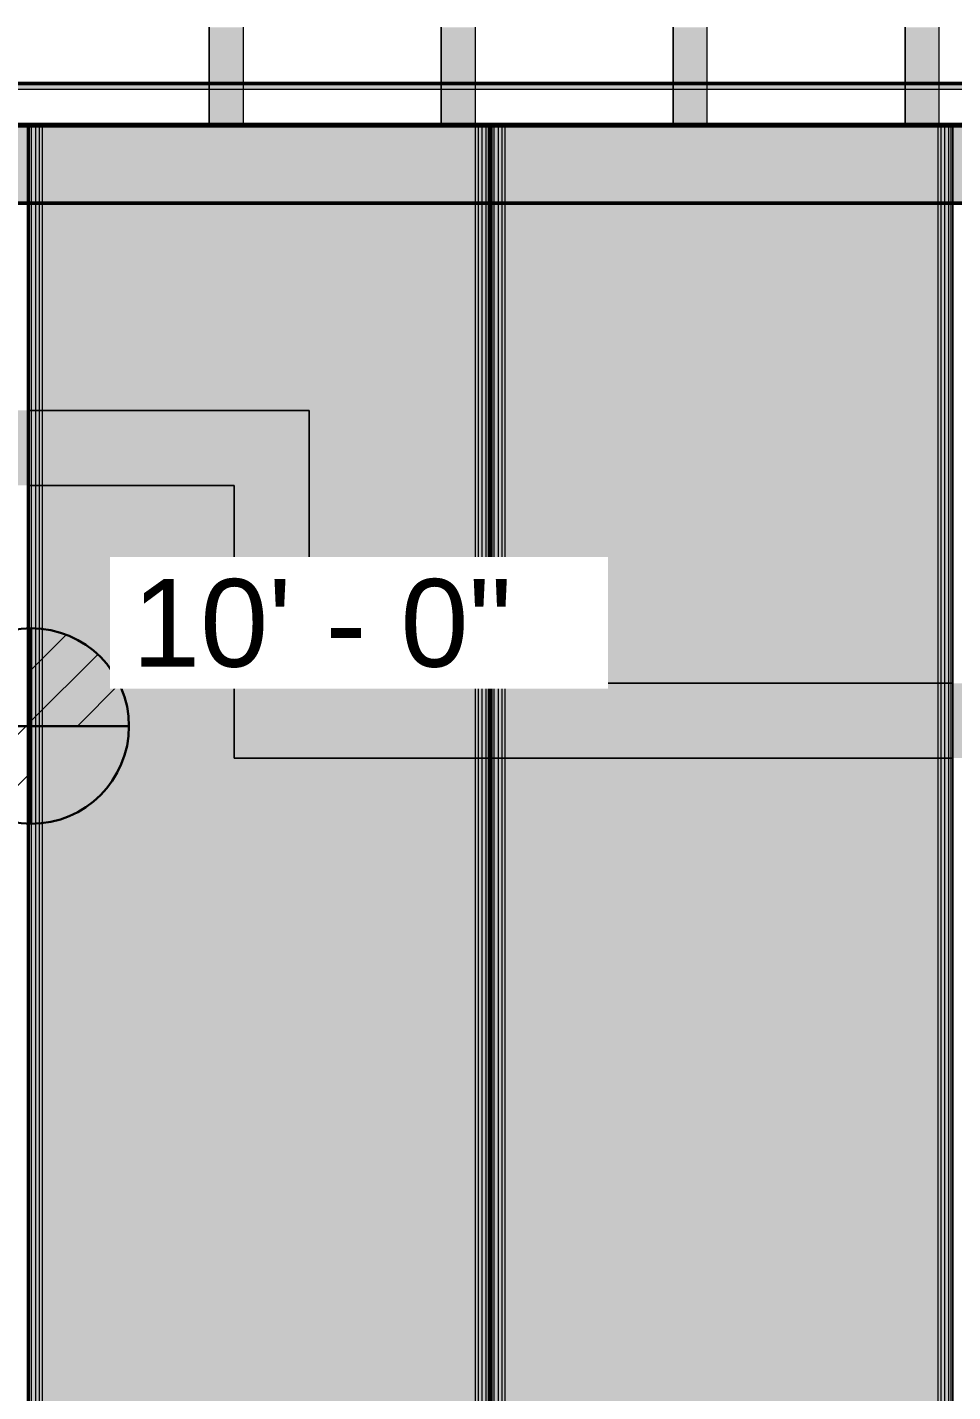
# Model space of a CAD drawing. Header units: inches. Extents: x -4126 to 2305, y -1116 to 12338.
# Drawn here: x -853 to -757.2, y 11652.1 to 11793.2 of the extents above; entities that cross this region are included whole.
import ezdxf

# ---------------------------------------------------------------- set-up
doc = ezdxf.new("R2010")
doc.units = ezdxf.units.IN
doc.header["$MEASUREMENT"] = 0
for name, color, linetype, lineweight in [('A-WALL', 113, 'Continuous', 13), ('G-ANNO-DIMS', 111, 'Continuous', 9), ('I-WALL', 2, 'Continuous', 13), ('S-BEAM', 12, 'Continuous', 9)]:
    doc.layers.add(name, color=color, linetype=linetype, lineweight=lineweight)
doc.styles.add('Arial_2', font='arial.ttf', dxfattribs={"height": 9.070866})
pattern_1 = [(45, (35.826, -122.093), (-0.027577164, 0.027577164), [])]

# ---------------------------------------------------------------- blocks, each defined once
blk = doc.blocks.new('CTR - 1st Phase - Common Walls_rvt-2-FRAMING PLAN - 2ND FLOOR AT RAMP')
at = {"layer": 'A-WALL', "transparency": 33554585}
h = blk.add_hatch(color=50, dxfattribs=at)
h.paths.add_polyline_path([(-3467.15, 11786.74), (-3467.15, 11787.36), (-3742.95, 11787.36), (-3742.95, 11786.74), (-3486.86, 11786.74)], flags=0)
h.paths.add_polyline_path([(-3444.48, 11786.74), (-3203.32, 11786.74), (-3203.32, 11787.36), (-3460.52, 11787.36), (-3460.52, 11786.74)], flags=0)
at = {"layer": 'A-WALL', "lineweight": 5, "transparency": 33554585}
blk.add_hatch(color=8, dxfattribs=at).paths.add_polyline_path([(-3203.32, 11782.99), (-3203.32, 11783.24), (-3742.95, 11783.24), (-3742.95, 11782.99), (-3274.97, 11782.99)], flags=0)
at = {"layer": 'I-WALL', "lineweight": 5, "transparency": 33554585}
h = blk.add_hatch(color=8, dxfattribs=at)
h.paths.add_polyline_path([(-3418.3, 11745.81), (-3418.3, 11753.56), (-3438.47, 11753.56), (-3438.47, 11745.81)], flags=0)
h.paths.add_polyline_path([(-3439.71, 11745.81), (-3438.86, 11745.81), (-3438.86, 11753.56), (-3440.56, 11753.56), (-3440.56, 11745.81), (-3439.75, 11745.81)], flags=0)
h.paths.add_polyline_path([(-3440.95, 11745.81), (-3440.95, 11753.56), (-3455.52, 11753.56), (-3455.52, 11745.81), (-3444.48, 11745.81)], flags=0)
h.paths.add_polyline_path([(-3495.52, 11745.81), (-3495.52, 11753.56), (-3501.42, 11753.56), (-3501.42, 11745.81), (-3497.55, 11745.81)], flags=0)
h = blk.add_hatch(color=8, dxfattribs=at)
h.paths.add_polyline_path([(-3438.47, 11745.81), (-3438.47, 11753.56), (-3438.86, 11753.56), (-3438.86, 11745.81)], flags=0)
h.paths.add_polyline_path([(-3440.95, 11745.81), (-3440.56, 11745.81), (-3440.56, 11753.56), (-3440.95, 11753.56), (-3440.95, 11748.85)], flags=0)
blk.add_hatch(color=8, dxfattribs=at).paths.add_polyline_path([(-3410.55, 11725.36), (-3410.55, 11753.56), (-3418.3, 11753.56), (-3418.3, 11725.36)], flags=0)
h = blk.add_hatch(color=8, dxfattribs=at)
h.paths.add_polyline_path([(-3343.53, 11717.61), (-3343.1, 11717.63), (-3343.1, 11725.36), (-3344.79, 11725.36), (-3344.79, 11717.61), (-3343.9, 11717.61)], flags=0)
h.paths.add_polyline_path([(-3345.19, 11717.61), (-3345.19, 11725.36), (-3390.59, 11725.36), (-3390.59, 11717.61), (-3359.72, 11717.61)], flags=0)
h.paths.add_polyline_path([(-3391.41, 11717.61), (-3390.98, 11717.61), (-3390.98, 11725.36), (-3392.67, 11725.36), (-3392.67, 11717.61), (-3391.79, 11717.61)], flags=0)
h.paths.add_polyline_path([(-3393.07, 11717.61), (-3393.07, 11725.36), (-3418.3, 11725.36), (-3418.3, 11717.61)], flags=0)
h = blk.add_hatch(color=8, dxfattribs=at)
h.paths.add_polyline_path([(-3343.1, 11717.61), (-3342.97, 11717.61), (-3342.97, 11725.36), (-3343.1, 11725.36), (-3343.1, 11717.63)], flags=0)
h.paths.add_polyline_path([(-3345.19, 11717.61), (-3344.79, 11717.61), (-3344.79, 11725.36), (-3345.19, 11725.36), (-3345.19, 11717.87)], flags=0)
h.paths.add_polyline_path([(-3390.98, 11717.61), (-3390.59, 11717.61), (-3390.59, 11725.36), (-3390.98, 11725.36), (-3390.98, 11723.12)], flags=0)
h.paths.add_polyline_path([(-3393.07, 11717.61), (-3392.67, 11717.61), (-3392.67, 11725.36), (-3393.07, 11725.36), (-3393.07, 11723.36)], flags=0)
at = {"layer": 'A-WALL', "color": 253}
for p, q in [((-3203.32, 11786.74), (-3460.52, 11786.74)), ((-3203.32, 11783.24), (-3461.65, 11783.24))]:
    blk.add_line(p, q, dxfattribs=at)
at = {"layer": 'A-WALL', "color": 53, "lineweight": 50}
for p, q in [((-3460.02, 11787.36), (-3203.32, 11787.36)), ((-3203.32, 11782.99), (-3742.95, 11782.99))]:
    blk.add_line(p, q, dxfattribs=at)
at = {"layer": 'A-WALL', "color": 254}
blk.add_line((-3460.02, 11787.36), (-3203.32, 11787.36), dxfattribs=at)
at = {"layer": 'A-WALL', "color": 9}
blk.add_line((-3203.32, 11782.99), (-3742.95, 11782.99), dxfattribs=at)
at = {"layer": 'I-WALL', "color": 253}
for p, q in [((-3439.67, 11753.56), (-3439.29, 11753.56)), ((-3439.29, 11753.56), (-3438.86, 11753.56)), ((-3438.86, 11753.56), (-3438.47, 11753.56)), ((-3438.47, 11753.56), (-3418.3, 11753.56)), ((-3410.55, 11753.56), (-3418.3, 11753.56)), ((-3410.55, 11753.56), (-3410.55, 11725.36)), ((-3439.29, 11745.81), (-3439.67, 11745.81)), ((-3438.86, 11745.81), (-3439.29, 11745.81)), ((-3438.47, 11745.81), (-3438.86, 11745.81)), ((-3418.3, 11745.81), (-3438.47, 11745.81)), ((-3418.3, 11725.36), (-3418.3, 11745.81)), ((-3418.3, 11725.36), (-3418.3, 11717.61)), ((-3410.55, 11725.36), (-3393.07, 11725.36)), ((-3393.07, 11725.36), (-3392.67, 11725.36)), ((-3392.67, 11725.36), (-3392.24, 11725.36)), ((-3392.24, 11725.36), (-3391.87, 11725.36)), ((-3391.79, 11725.36), (-3391.41, 11725.36)), ((-3391.41, 11725.36), (-3390.98, 11725.36)), ((-3390.98, 11725.36), (-3390.59, 11725.36)), ((-3390.59, 11725.36), (-3345.19, 11725.36)), ((-3345.19, 11725.36), (-3344.79, 11725.36)), ((-3344.79, 11725.36), (-3344.36, 11725.36)), ((-3344.36, 11725.36), (-3343.99, 11725.36)), ((-3393.07, 11717.61), (-3418.3, 11717.61)), ((-3392.67, 11717.61), (-3393.07, 11717.61)), ((-3392.24, 11717.61), (-3392.67, 11717.61)), ((-3391.87, 11717.61), (-3392.24, 11717.61)), ((-3391.41, 11717.61), (-3391.79, 11717.61)), ((-3390.98, 11717.61), (-3391.41, 11717.61)), ((-3390.59, 11717.61), (-3390.98, 11717.61)), ((-3345.19, 11717.61), (-3390.59, 11717.61)), ((-3344.79, 11717.61), (-3345.19, 11717.61)), ((-3344.36, 11717.61), (-3344.79, 11717.61)), ((-3343.99, 11717.61), (-3344.36, 11717.61))]:
    blk.add_line(p, q, dxfattribs=at)
at = {"layer": 'I-WALL', "color": 9}
for p, q in [((-3438.86, 11753.56), (-3439.67, 11753.56)), ((-3438.47, 11753.56), (-3438.86, 11753.56)), ((-3418.3, 11753.56), (-3438.47, 11753.56)), ((-3418.3, 11753.56), (-3410.55, 11753.56)), ((-3410.55, 11725.36), (-3410.55, 11753.56)), ((-3439.67, 11745.81), (-3438.86, 11745.81)), ((-3438.86, 11745.81), (-3438.47, 11745.81)), ((-3438.47, 11745.81), (-3418.3, 11745.81)), ((-3418.3, 11745.81), (-3418.3, 11725.36)), ((-3418.3, 11717.61), (-3418.3, 11725.36)), ((-3393.07, 11725.36), (-3410.55, 11725.36)), ((-3392.67, 11725.36), (-3393.07, 11725.36)), ((-3391.87, 11725.36), (-3392.67, 11725.36)), ((-3390.98, 11725.36), (-3391.79, 11725.36)), ((-3390.59, 11725.36), (-3390.98, 11725.36)), ((-3345.19, 11725.36), (-3390.59, 11725.36)), ((-3344.79, 11725.36), (-3345.19, 11725.36)), ((-3343.99, 11725.36), (-3344.79, 11725.36)), ((-3418.3, 11717.61), (-3393.07, 11717.61)), ((-3393.07, 11717.61), (-3392.67, 11717.61)), ((-3392.67, 11717.61), (-3391.87, 11717.61)), ((-3391.79, 11717.61), (-3390.98, 11717.61)), ((-3390.98, 11717.61), (-3390.59, 11717.61)), ((-3390.59, 11717.61), (-3345.19, 11717.61)), ((-3345.19, 11717.61), (-3344.79, 11717.61)), ((-3344.79, 11717.61), (-3343.99, 11717.61))]:
    blk.add_line(p, q, dxfattribs=at)
blk = doc.blocks.new('034100 - Precast Structural Concrete - Solid Plank - 12_-V226-FRAMING PLAN - 2ND FLOOR AT RAMP')
at = {"layer": 'S-BEAM', "transparency": 33554483}
h = blk.add_hatch(color=256, dxfattribs=at)
h.paths.add_polyline_path([(240, 23.9), (232, 23.9), (232, 23.52), (240, 23.52)], flags=0)
h.paths.add_polyline_path([(8, 23.9), (0, 23.9), (0, 23.52), (8, 23.52)], flags=0)
h = blk.add_hatch(color=256, dxfattribs=at)
h.paths.add_polyline_path([(240, -23.52), (240, 7.59), (236, 7.59), (236, 12.84), (240, 12.84), (240, 23.52), (232, 23.52), (232, -23.52), (238.66, -23.52)], flags=0)
h.paths.add_polyline_path([(8, 23.52), (0, 23.52), (0, -23.52), (8, -23.52)], flags=0)
h = blk.add_hatch(color=256, dxfattribs=at)
h.paths.add_polyline_path([(240, 23.09), (232, 23.09), (232, 22.7), (240, 22.7)], flags=0)
h.paths.add_polyline_path([(8, 23.09), (0, 23.09), (0, 22.7), (8, 22.7)], flags=0)
for points in [[(232, 23.52), (232, 23.9), (8, 23.9), (8, 23.52), (178.84, 23.52)], [(232, 23.52), (8, 23.52), (8, -23.52), (232, -23.52), (232, 13.67)], [(232, 22.7), (232, 23.09), (8, 23.09), (8, 22.7), (178.84, 22.7)], [(232, -23.09), (232, -22.7), (8, -22.7), (8, -23.09), (178.84, -23.09)], [(232, -23.9), (232, -23.52), (8, -23.52), (8, -23.9), (178.84, -23.9)]]:
    blk.add_hatch(color=256, dxfattribs=at).paths.add_polyline_path(points, flags=0)
h = blk.add_hatch(color=256, dxfattribs=at)
h.paths.add_polyline_path([(240, -22.7), (232, -22.7), (232, -23.09), (240, -23.09)], flags=0)
h.paths.add_polyline_path([(8, -22.7), (0, -22.7), (0, -23.09), (8, -23.09)], flags=0)
h = blk.add_hatch(color=256, dxfattribs=at)
h.paths.add_polyline_path([(240, -23.52), (232, -23.52), (232, -23.9), (240, -23.9)], flags=0)
h.paths.add_polyline_path([(8, -23.52), (0, -23.52), (0, -23.9), (8, -23.9)], flags=0)
at = {"layer": 'S-BEAM'}
for p, q in [((0, 23.94), (0, 23.9)), ((0, 23.94), (8, 23.94)), ((0, 23.76), (0, 23.9)), ((0, 23.9), (0, 23.52)), ((0, 23.9), (8, 23.9)), ((0, 23.52), (0, 23.76)), ((0, 23.76), (8, 23.76)), ((0, 23.76), (8, 23.76)), ((0, 22.7), (0, 23.52)), ((0, 23.52), (0, -23.52)), ((0, 23.52), (8, 23.52)), ((0, 22.7), (0, 23.09)), ((0, 23.09), (0, 22.7)), ((0, 23.09), (8, 23.09)), ((0, 23.09), (8, 23.09)), ((0, 22.4), (0, 22.7)), ((0, 22.7), (8, 22.7)), ((8, 23.94), (232, 23.94)), ((8, 23.9), (232, 23.9)), ((8, 23.76), (232, 23.76)), ((8, 23.76), (232, 23.76)), ((8, 23.52), (232, 23.52)), ((8, 23.09), (232, 23.09)), ((8, 23.09), (232, 23.09)), ((8, 22.7), (232, 22.7)), ((0, -22.4), (0, 22.4)), ((0, 22.4), (8, 22.4)), ((8, 22.4), (232, 22.4)), ((0, -22.7), (0, -22.4)), ((0, -22.4), (8, -22.4)), ((8, -22.4), (232, -22.4)), ((0, -23.52), (0, -22.7)), ((0, -22.7), (0, -23.09)), ((0, -23.09), (0, -22.7)), ((0, -22.7), (8, -22.7)), ((0, -23.09), (8, -23.09)), ((0, -23.09), (8, -23.09)), ((0, -23.52), (0, -23.9)), ((0, -23.76), (0, -23.52)), ((8, -23.52), (0, -23.52)), ((0, -23.9), (0, -23.76)), ((8, -23.76), (0, -23.76)), ((0, -23.76), (8, -23.76)), ((0, -23.9), (0, -23.94)), ((0, -23.9), (8, -23.9)), ((0, -23.94), (8, -23.94)), ((8, -22.7), (232, -22.7)), ((8, -23.09), (232, -23.09)), ((8, -23.09), (232, -23.09)), ((232, -23.52), (8, -23.52)), ((232, -23.76), (8, -23.76)), ((8, -23.76), (232, -23.76)), ((8, -23.9), (232, -23.9)), ((8, -23.94), (232, -23.94))]:
    blk.add_line(p, q, dxfattribs=at)
blk = doc.blocks.new('034100 - Precast Structural Concrete - Solid Plank - 12_-V227-FRAMING PLAN - 2ND FLOOR AT RAMP')
at = {"layer": 'S-BEAM', "transparency": 33554483}
h = blk.add_hatch(color=256, dxfattribs=at)
h.paths.add_polyline_path([(240, 23.9), (232, 23.9), (232, 23.52), (240, 23.52)], flags=0)
h.paths.add_polyline_path([(8, 23.9), (0, 23.9), (0, 23.52), (8, 23.52)], flags=0)
h = blk.add_hatch(color=256, dxfattribs=at)
h.paths.add_polyline_path([(240, -23.52), (240, 23.52), (232, 23.52), (232, -23.52), (237.26, -23.52)], flags=0)
h.paths.add_polyline_path([(8, 23.52), (0, 23.52), (0, -23.52), (8, -23.52), (8, 8.16)], flags=0)
h = blk.add_hatch(color=256, dxfattribs=at)
h.paths.add_polyline_path([(240, 23.09), (232, 23.09), (232, 22.7), (240, 22.7)], flags=0)
h.paths.add_polyline_path([(8, 23.09), (0, 23.09), (0, 22.7), (8, 22.7)], flags=0)
for points in [[(232, 23.52), (232, 23.9), (8, 23.9), (8, 23.52), (97.81, 23.52)], [(232, 23.52), (8, 23.52), (8, -23.52), (232, -23.52), (232, 8.16)], [(232, 22.7), (232, 23.09), (8, 23.09), (8, 22.7), (97.81, 22.7)], [(232, 23.9), (232, 23.94), (97.81, 23.9)], [(232, -23.09), (232, -22.7), (8, -22.7), (8, -23.09), (178.84, -23.09)], [(232, -23.9), (232, -23.52), (8, -23.52), (8, -23.9), (178.84, -23.9)]]:
    blk.add_hatch(color=256, dxfattribs=at).paths.add_polyline_path(points, flags=0)
h = blk.add_hatch(color=256, dxfattribs=at)
h.paths.add_polyline_path([(240, -22.7), (232, -22.7), (232, -23.09), (240, -23.09)], flags=0)
h.paths.add_polyline_path([(8, -22.7), (0, -22.7), (0, -23.09), (8, -23.09)], flags=0)
h = blk.add_hatch(color=256, dxfattribs=at)
h.paths.add_polyline_path([(240, -23.52), (232, -23.52), (232, -23.9), (240, -23.9)], flags=0)
h.paths.add_polyline_path([(8, -23.52), (0, -23.52), (0, -23.9), (8, -23.9)], flags=0)
at = {"layer": 'S-BEAM'}
for p, q in [((0, 23.94), (0, 23.9)), ((0, 23.94), (8, 23.94)), ((0, 23.76), (0, 23.9)), ((0, 23.9), (0, 23.52)), ((0, 23.9), (8, 23.9)), ((0, 23.52), (0, 23.76)), ((0, 23.76), (8, 23.76)), ((0, 23.76), (8, 23.76)), ((0, 22.7), (0, 23.52)), ((0, 23.52), (0, -23.52)), ((0, 23.52), (8, 23.52)), ((0, 22.7), (0, 23.09)), ((0, 23.09), (0, 22.7)), ((0, 23.09), (8, 23.09)), ((0, 23.09), (8, 23.09)), ((0, 22.4), (0, 22.7)), ((0, 22.7), (8, 22.7)), ((8, 23.94), (232, 23.94)), ((8, 23.9), (232, 23.9)), ((8, 23.76), (232, 23.76)), ((8, 23.76), (232, 23.76)), ((8, 23.52), (232, 23.52)), ((8, 23.09), (232, 23.09)), ((8, 23.09), (232, 23.09)), ((8, 22.7), (232, 22.7)), ((0, -22.4), (0, 22.4)), ((0, 22.4), (8, 22.4)), ((8, 22.4), (232, 22.4)), ((0, -22.7), (0, -22.4)), ((0, -22.4), (8, -22.4)), ((8, -22.4), (232, -22.4)), ((0, -23.52), (0, -22.7)), ((0, -22.7), (0, -23.09)), ((0, -23.09), (0, -22.7)), ((0, -22.7), (8, -22.7)), ((0, -23.09), (8, -23.09)), ((0, -23.09), (8, -23.09)), ((0, -23.52), (0, -23.9)), ((0, -23.76), (0, -23.52)), ((8, -23.52), (0, -23.52)), ((0, -23.9), (0, -23.76)), ((8, -23.76), (0, -23.76)), ((0, -23.76), (8, -23.76)), ((0, -23.9), (0, -23.94)), ((0, -23.9), (8, -23.9)), ((0, -23.94), (8, -23.94)), ((8, -22.7), (232, -22.7)), ((8, -23.09), (232, -23.09)), ((8, -23.09), (232, -23.09)), ((232, -23.52), (8, -23.52)), ((232, -23.76), (8, -23.76)), ((8, -23.76), (232, -23.76)), ((8, -23.9), (232, -23.9)), ((8, -23.94), (232, -23.94))]:
    blk.add_line(p, q, dxfattribs=at)
blk = doc.blocks.new('TRUSS - 22_-1868956-FRAMING PLAN - 2ND FLOOR AT RAMP')
at = {"layer": 'S-BEAM', "transparency": 33554483}
for points in [[(162.17, -1.75), (162.17, 1.75), (156.35, 1.75), (156.35, -1.75)], [(162.8, 1.75), (162.17, 1.75), (162.17, -1.75), (162.8, -1.75)], [(166.3, 1.75), (162.8, 1.75), (162.8, -1.75), (166.3, -1.75)]]:
    blk.add_hatch(color=256, dxfattribs=at).paths.add_polyline_path(points, flags=0)
at = {"layer": 'S-BEAM'}
for p, q in [((156.35, 1.75), (162.17, 1.75)), ((156.35, 1.75), (162.17, 1.75)), ((162.17, 1.75), (162.8, 1.75)), ((162.17, 1.75), (162.8, 1.75)), ((162.8, 1.75), (166.3, 1.75)), ((162.8, 1.75), (166.3, 1.75)), ((166.3, -1.75), (166.3, 1.75)), ((166.3, 1.75), (166.3, -1.75)), ((162.17, -1.75), (156.35, -1.75)), ((156.35, -1.75), (162.17, -1.75)), ((162.8, -1.75), (162.17, -1.75)), ((162.17, -1.75), (162.8, -1.75)), ((166.3, -1.75), (162.8, -1.75)), ((162.8, -1.75), (166.3, -1.75))]:
    blk.add_line(p, q, dxfattribs=at)
blk = doc.blocks.new('Spot Elevations - Símbolo de cota horizontal-614176-FRAMING PLAN - 2ND FLOOR AT RAMP')
at = {"layer": 'G-ANNO-DIMS'}
h = blk.add_hatch(dxfattribs=at)
h.set_pattern_fill('FP_99', color=256, style=0, pattern_type=2)
h.set_pattern_definition(pattern_1)
edge = h.paths.add_edge_path(flags=0)
edge.add_arc((0, 0), 0.1053, 0, 90, ccw=False)
edge.add_line((0.1053, 0), (0, 0))
edge.add_line((0, 0), (0, 0.1053))
h = blk.add_hatch(dxfattribs=at)
h.set_pattern_fill('FP_99', color=256, style=0, pattern_type=2)
h.set_pattern_definition(pattern_1)
edge = h.paths.add_edge_path(flags=0)
edge.add_arc((0, 0), 0.1053, 0, 90, ccw=False)
edge.add_line((0.1053, 0), (0, 0))
edge.add_line((0, 0), (0, 0.1053))
h = blk.add_hatch(dxfattribs=at)
h.set_pattern_fill('FP_99', color=256, style=0, pattern_type=2)
h.set_pattern_definition(pattern_1)
edge = h.paths.add_edge_path(flags=0)
edge.add_arc((0, 0), 0.1053, 180, 270, ccw=False)
edge.add_line((-0.1053, 0), (0, 0))
edge.add_line((0, 0), (0, -0.1053))
h = blk.add_hatch(dxfattribs=at)
h.set_pattern_fill('FP_99', color=256, style=0, pattern_type=2)
h.set_pattern_definition(pattern_1)
edge = h.paths.add_edge_path(flags=0)
edge.add_arc((0, 0), 0.1053, 180, 270, ccw=False)
edge.add_line((-0.1053, 0), (0, 0))
edge.add_line((0, 0), (0, -0.1053))
at = {"layer": 'G-ANNO-DIMS', "lineweight": 30}
for p, q in [((0, 0.1053), (0, 0)), ((0, 0), (-0.1053, 0)), ((0, 0), (0.1053, 0)), ((0, -0.1053), (0, 0))]:
    blk.add_line(p, q, dxfattribs=at)
blk.add_circle((0, 0), 0.1053, dxfattribs=at)
for start, end in [(360, 90), (180, 270)]:
    blk.add_arc((0, 0), 0.1053, start, end, dxfattribs=at)

msp = doc.modelspace()

# ---------------------------------------------------------------- hatches: boundary and pattern name
at = {"layer": 'A-WALL', "transparency": 33554483}
msp.add_hatch(color=256, dxfattribs=at).paths.add_polyline_path([(-624.6, 11774.989), (-624.6, 11782.989), (-1168.6, 11782.989), (-1168.6, 11774.989), (-688.243, 11774.989)], flags=0)

# ---------------------------------------------------------------- linework, layer by layer
at = {"layer": 'A-WALL', "lineweight": 50}
for p, q in [((-1160.6, 11782.989), (-616.6, 11782.989)), ((-624.6, 11774.989), (-1168.6, 11774.989))]:
    msp.add_line(p, q, dxfattribs=at)

# ---------------------------------------------------------------- block references
at = {"lineweight": 5}
msp.add_blockref('CTR - 1st Phase - Common Walls_rvt-2-FRAMING PLAN - 2ND FLOOR AT RAMP', (2586.724, 0), dxfattribs=at)
at = {"layer": 'G-ANNO-DIMS', "lineweight": 30, "xscale": 95.99999999999994, "yscale": 95.99999999999994, "zscale": 95.99999999999994}
msp.add_blockref('Spot Elevations - Símbolo de cota horizontal-614176-FRAMING PLAN - 2ND FLOOR AT RAMP', (-852.569, 11720.926), dxfattribs=at)
at = {"layer": 'S-BEAM'}
for name, p, rotation in [('TRUSS - 22_-1868956-FRAMING PLAN - 2ND FLOOR AT RAMP', (-832.4, 11949.539), 270), ('TRUSS - 22_-1868956-FRAMING PLAN - 2ND FLOOR AT RAMP', (-808.4, 11949.539), 270), ('TRUSS - 22_-1868956-FRAMING PLAN - 2ND FLOOR AT RAMP', (-784.4, 11949.539), 270), ('TRUSS - 22_-1868956-FRAMING PLAN - 2ND FLOOR AT RAMP', (-760.4, 11949.539), 270), ('034100 - Precast Structural Concrete - Solid Plank - 12_-V226-FRAMING PLAN - 2ND FLOOR AT RAMP', (-829.045, 11782.989), 270.0000000000009), ('034100 - Precast Structural Concrete - Solid Plank - 12_-V227-FRAMING PLAN - 2ND FLOOR AT RAMP', (-781.163, 11782.989), 270.0000000000009)]:
    msp.add_blockref(name, p, dxfattribs=dict(at, rotation=rotation))

# ---------------------------------------------------------------- next in the draw order: texts
at = {"layer": 'G-ANNO-DIMS', "insert": (-842.143, 11736.13), "char_height": 9.0709, "width": 46.97584, "attachment_point": 1, "line_spacing_factor": 0.941778, "style": 'Arial_2', "bg_fill": 3, "box_fill_scale": 1.25, "bg_fill_color": 256, "bg_fill_true_color": 13158600, "bg_fill_transparency": 0}
msp.add_mtext('10\' - 0"', dxfattribs=at)

doc.saveas('drawing.dxf')
